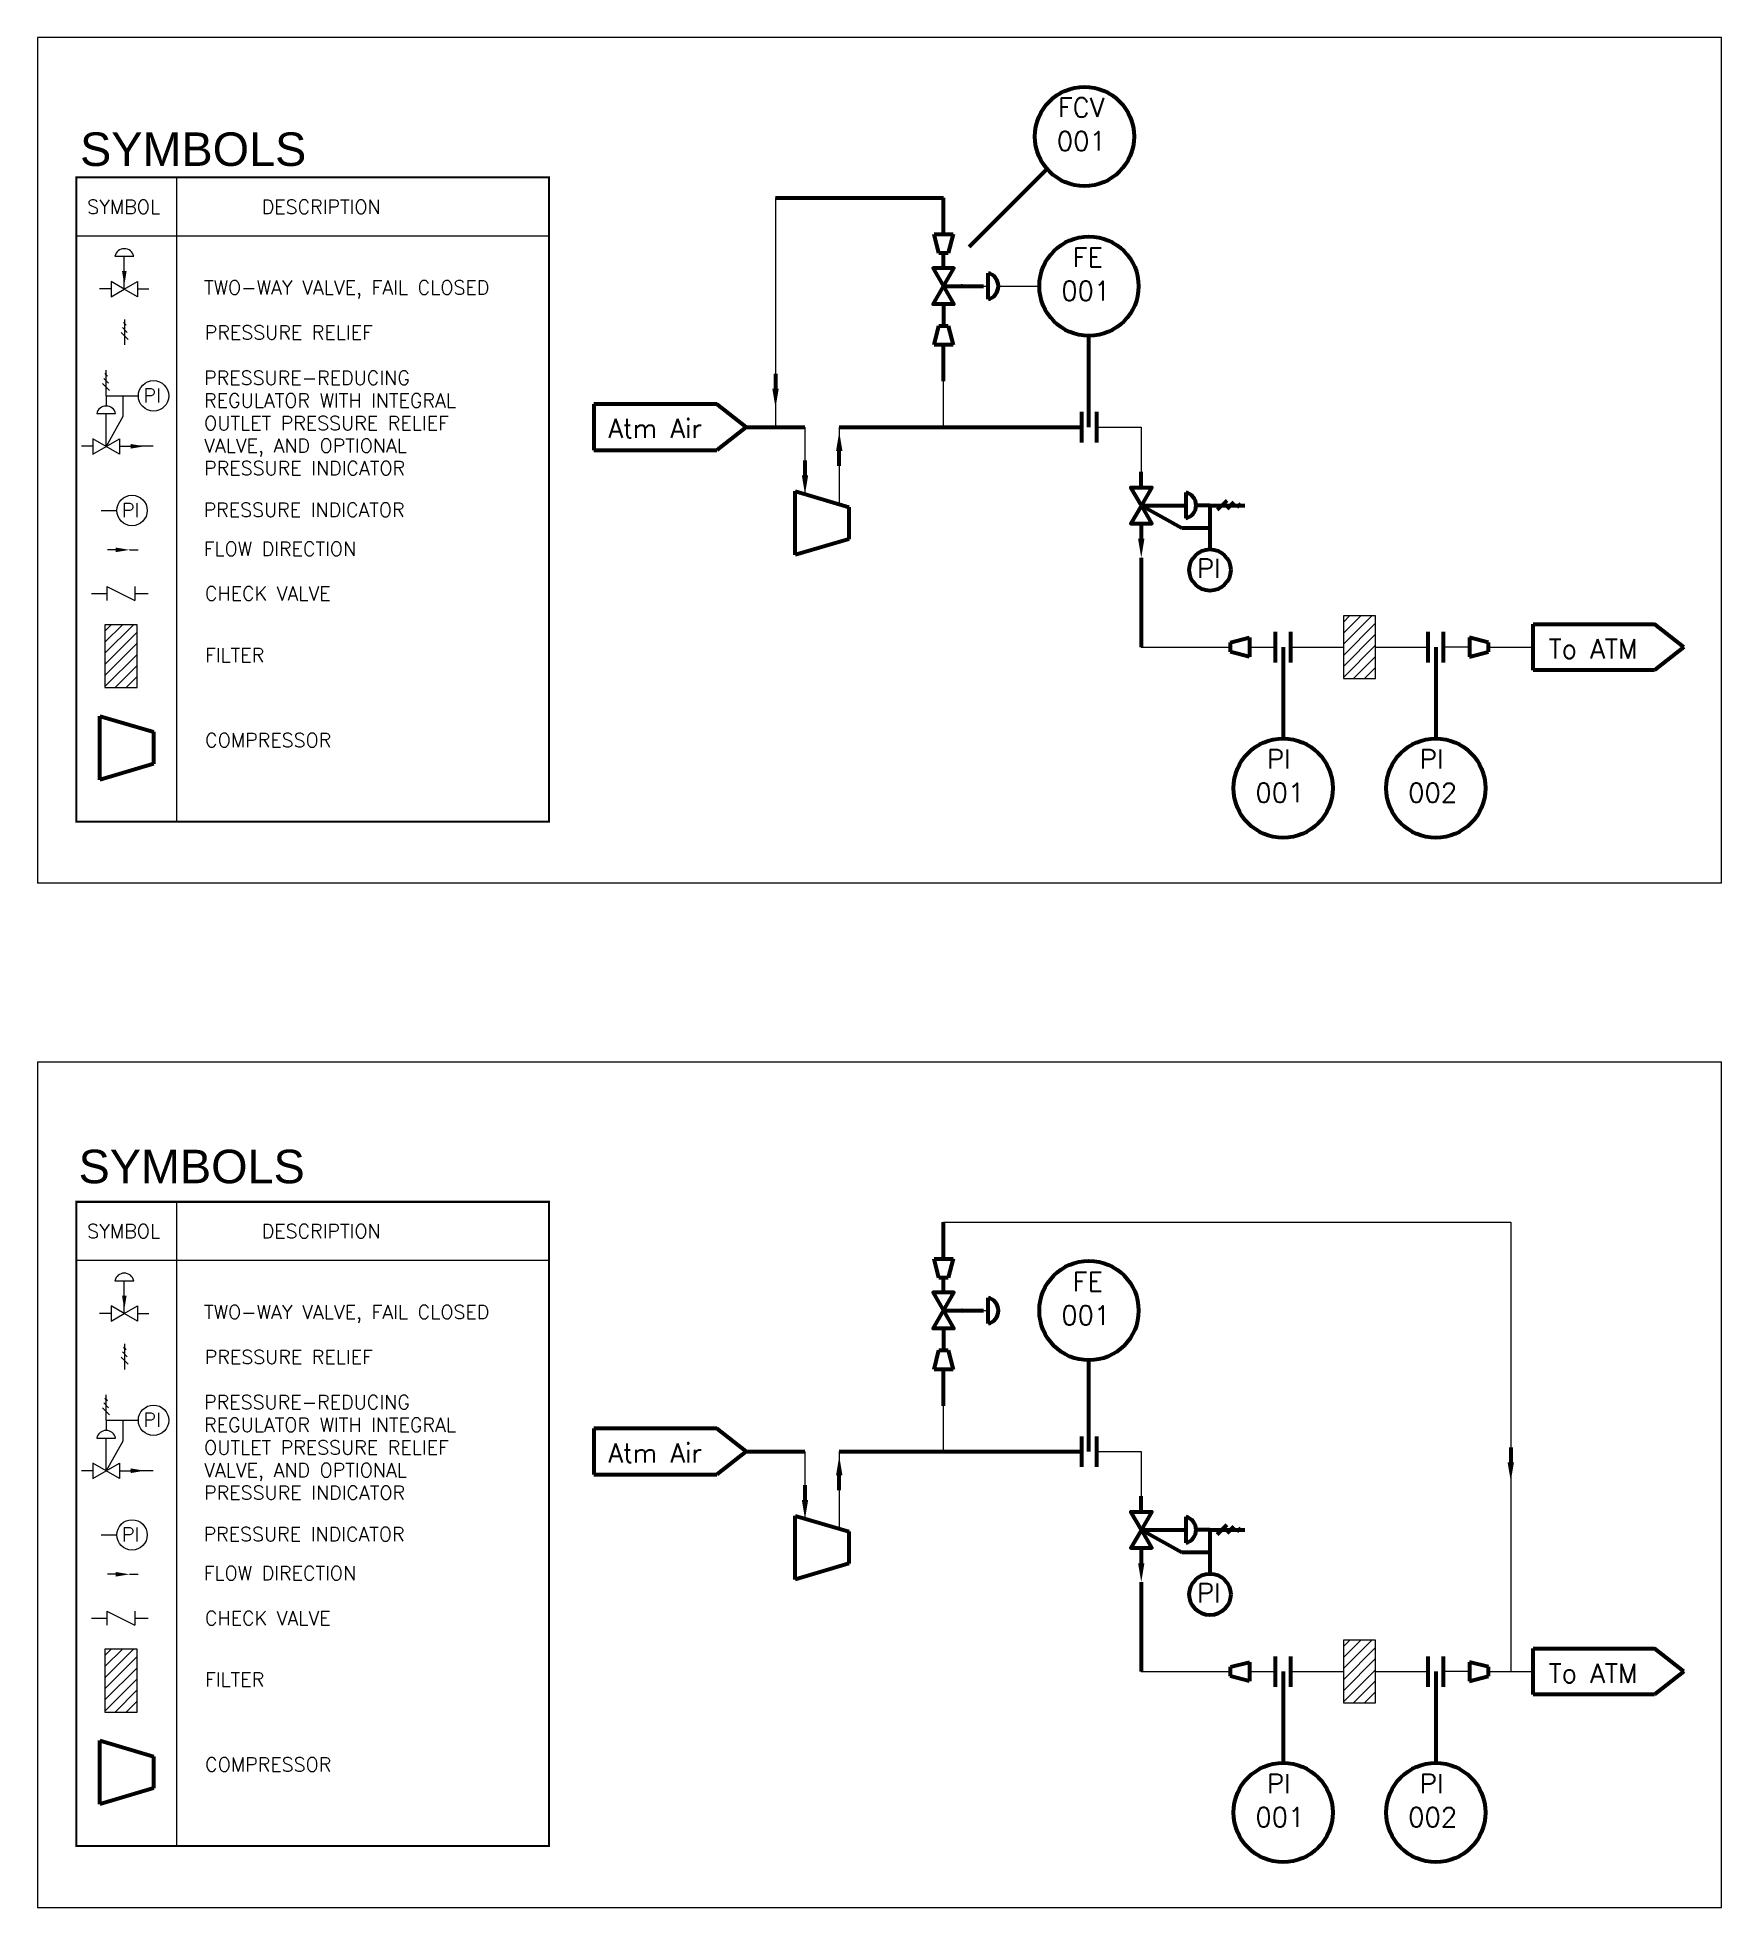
# Model space of a CAD drawing. Header units: millimetres. Extents: x 10.09 to 17.63, y 6.39 to 14.76.
import ezdxf

# ---------------------------------------------------------------- set-up
doc = ezdxf.new("R2010")
doc.units = ezdxf.units.MM
doc.linetypes.add('ACAD_ISO04W100', pattern=[30.5, 24, -3, 0.5, -3])
doc.layers.add('text', color=7, linetype='Continuous')
doc.styles.add('ROMAND', font='romand.shx', dxfattribs={"height": 0.25})
doc.styles.add('ROMANS', font='romans.shx', dxfattribs={"height": 0.125})
doc.styles.add('ROMANS-16', font='romans.shx', dxfattribs={"height": 0.0625})
doc.styles.get("Standard").update_dxf_attribs({"font": 'arial.ttf'})
doc.dimstyles.get("Standard").update_dxf_attribs({"dimtxt": 0.18, "dimasz": 0.18, "dimexe": 0.18, "dimexo": 0.0625, "dimgap": 0.09, "dimtad": 0, "dimtih": 1, "dimtoh": 1, "dimdec": 4, "dimzin": 0, "dimdsep": 46, "dimtxsty": 'Standard', "dimcen": 0.09, "dimadec": 0, "dimazin": 0, "dimtfac": 1, "dimtdec": 4, "dimtofl": 0, "dimtmove": 0, "dimatfit": 3, "dimfxl": 1, "dimtolj": 1, "dimtzin": 0, "dimarcsym": 0})

msp = doc.modelspace()

# ---------------------------------------------------------------- hatches: boundary and pattern name
at = {"layer": 'text', "linetype": 'ACAD_ISO04W100'}
h = msp.add_hatch(dxfattribs=at)
h.set_pattern_fill('ANSI31', color=250, scale=0.28125, angle=180, style=0)
h.set_pattern_definition([(225, (20.476925, 29.61072), (0.02485922, -0.02485922), [])])
h.paths.add_polyline_path([(16.0824, 12.1732), (15.9381, 12.1732), (15.9381, 11.892), (16.0824, 11.892)])
h = msp.add_hatch(dxfattribs=at)
h.set_pattern_fill('ANSI31', color=250, scale=0.28125, angle=180, style=0)
h.set_pattern_definition([(225, (14.93136, 29.57018), (0.02485922, -0.02485922), [])])
h.paths.add_polyline_path([(10.5368, 12.1327), (10.3926, 12.1327), (10.3926, 11.8514), (10.5368, 11.8514)])
h = msp.add_hatch(dxfattribs=at)
h.set_pattern_fill('ANSI31', color=250, scale=0.28125, angle=180, style=0)
h.set_pattern_definition([(225, (14.93136, 24.98304), (0.02485922, -0.02485922), [])])
h.paths.add_polyline_path([(10.5368, 7.5455), (10.3926, 7.5455), (10.3926, 7.2643), (10.5368, 7.2643)])
h = msp.add_hatch(dxfattribs=at)
h.set_pattern_fill('ANSI31', color=250, scale=0.28125, angle=180, style=0)
h.set_pattern_definition([(225, (20.476925, 25.02358), (0.02485922, -0.02485922), [])])
h.paths.add_polyline_path([(16.0824, 7.5861), (15.9381, 7.5861), (15.9381, 7.3048), (16.0824, 7.3048)])

# ---------------------------------------------------------------- linework, layer by layer
for p, q in [((17.6317, 14.7629), (10.0899, 14.7629)), ((10.0899, 14.7629), (10.0899, 10.9758)), ((17.6317, 10.9758), (17.6317, 14.7629)), ((13.3952, 14.0444), (13.3952, 13.0178)), ((10.2642, 13.8746), (12.3809, 13.8746)), ((14.3933, 13.649), (14.5767, 13.649)), ((14.1477, 13.0178), (14.1477, 13.2229)), ((13.5272, 13.0178), (13.5272, 12.7178)), ((13.6806, 13.0178), (13.6806, 12.6722)), ((14.8329, 13.0178), (15.0329, 13.0178)), ((15.0329, 13.0178), (15.0329, 12.8178)), ((13.6039, 12.695), (13.5272, 12.7178)), ((13.6039, 12.695), (13.6806, 12.6722)), ((10.2642, 12.2723), (10.2642, 11.5723)), ((15.0329, 12.0326), (15.4329, 12.0326)), ((15.5181, 12.0326), (15.634, 12.0326)), ((15.7022, 12.0326), (15.9381, 12.0326)), ((16.0824, 12.0326), (16.3183, 12.0326)), ((16.5024, 12.0326), (16.3865, 12.0326)), ((16.5876, 12.0326), (16.7876, 12.0326)), ((17.6317, 10.9758), (10.0899, 10.9758)), ((10.0899, 10.1758), (17.6317, 10.1758)), ((10.0899, 10.1758), (10.0899, 6.3886)), ((17.6317, 6.3886), (17.6317, 10.1758)), ((14.1477, 9.4572), (16.6876, 9.4572)), ((16.6876, 9.4572), (16.6876, 7.4455)), ((10.2642, 9.2874), (12.3809, 9.2874)), ((14.1477, 8.4307), (14.1477, 8.6358)), ((13.5272, 8.4307), (13.5272, 8.1307)), ((13.6806, 8.4307), (13.6806, 8.0851)), ((14.8329, 8.4307), (15.0329, 8.4307)), ((15.0329, 8.4307), (15.0329, 8.2307)), ((13.6039, 8.1079), (13.5272, 8.1307)), ((13.6039, 8.1079), (13.6806, 8.0851)), ((10.2642, 7.6852), (10.2642, 6.9852)), ((15.0329, 7.4455), (15.4329, 7.4455)), ((15.5181, 7.4455), (15.634, 7.4455)), ((15.7022, 7.4455), (15.9381, 7.4455)), ((16.0824, 7.4455), (16.3183, 7.4455)), ((16.5024, 7.4455), (16.3865, 7.4455)), ((16.5876, 7.4455), (16.7876, 7.4455)), ((10.0899, 6.3886), (17.6317, 6.3886))]:
    msp.add_line(p, q)
at = {"lineweight": 120}
for p, q in [((14.262, 13.8247), (14.6111, 14.1738)), ((13.3952, 14.0444), (14.1477, 14.0444)), ((14.7988, 13.0178), (14.7988, 13.4268)), ((13.2631, 13.0178), (13.1323, 13.1212)), ((14.7648, 13.086), (14.7648, 12.9496)), ((14.8329, 13.086), (14.8329, 12.9496)), ((13.2631, 13.0178), (13.1323, 12.9145)), ((13.2631, 13.0178), (13.5272, 13.0178)), ((13.6806, 13.0178), (14.7648, 13.0178)), ((15.634, 11.9644), (15.634, 12.1008)), ((15.7022, 11.9644), (15.7022, 12.1008)), ((16.3183, 11.9644), (16.3183, 12.1008)), ((16.3865, 11.9644), (16.3865, 12.1008)), ((17.4625, 12.0326), (17.3317, 12.136)), ((15.6681, 12.0326), (15.6681, 11.6236)), ((16.3524, 12.0326), (16.3524, 11.6236)), ((17.4625, 12.0326), (17.3317, 11.9292)), ((14.7988, 8.4307), (14.7988, 8.8397)), ((13.2631, 8.4307), (13.1323, 8.534)), ((14.7648, 8.4988), (14.7648, 8.3625)), ((14.8329, 8.4988), (14.8329, 8.3625)), ((13.2631, 8.4307), (13.1323, 8.3273)), ((13.2631, 8.4307), (13.5272, 8.4307)), ((13.6806, 8.4307), (14.7648, 8.4307)), ((17.4625, 7.4455), (17.3317, 7.5488)), ((15.634, 7.3773), (15.634, 7.5136)), ((15.7022, 7.3773), (15.7022, 7.5136)), ((16.3183, 7.3773), (16.3183, 7.5136)), ((16.3865, 7.3773), (16.3865, 7.5136)), ((15.6681, 7.4455), (15.6681, 7.0365)), ((16.3524, 7.4455), (16.3524, 7.0365)), ((17.4625, 7.4455), (17.3317, 7.3421))]:
    msp.add_line(p, q, dxfattribs=at)
at = {"color": 250}
for p, q in [((10.7122, 14.1364), (10.7122, 11.2514)), ((10.7122, 9.5493), (10.7122, 6.6643))]:
    msp.add_line(p, q, dxfattribs=at)
at = {"color": 250, "const_width": 0.01}
for points in [[(10.2642, 11.2514), (10.2642, 14.1364), (12.3809, 14.1364), (12.3809, 11.2514)], [(10.2642, 6.6643), (10.2642, 9.5493), (12.3809, 9.5493), (12.3809, 6.6643)]]:
    msp.add_lwpolyline(points, close=True, dxfattribs=at)
at = {"layer": 'text', "lineweight": 120}
for p, q in [((14.1477, 13.8813), (14.1477, 14.0444)), ((14.1051, 13.8813), (14.1903, 13.8813)), ((14.1264, 13.7961), (14.1051, 13.8813)), ((14.1903, 13.8813), (14.169, 13.7961)), ((14.169, 13.7961), (14.1264, 13.7961)), ((14.1477, 13.7298), (14.1477, 13.7961)), ((14.3471, 13.5912), (14.3471, 13.7067)), ((14.1472, 13.649), (14.3263, 13.649)), ((14.1477, 13.5681), (14.1477, 13.4712)), ((14.1051, 13.386), (14.1264, 13.4712)), ((14.1264, 13.4712), (14.169, 13.4712)), ((14.169, 13.4712), (14.1903, 13.386)), ((14.1903, 13.386), (14.1051, 13.386)), ((14.1477, 13.2229), (14.1477, 13.386)), ((13.3952, 13.2559), (13.3952, 13.1897)), ((13.1323, 13.1212), (12.5809, 13.1212)), ((12.5809, 13.1212), (12.5809, 12.9145)), ((12.5809, 12.9145), (13.1323, 12.9145)), ((13.6806, 12.845), (13.6806, 12.9113)), ((13.5272, 12.8678), (13.5272, 12.8015)), ((15.0329, 12.7515), (15.0329, 12.8178)), ((13.4839, 12.4455), (13.4839, 12.7307)), ((13.4839, 12.7307), (13.7239, 12.6594)), ((13.7239, 12.6594), (13.7239, 12.5168)), ((15.0324, 12.6672), (15.2324, 12.6672)), ((15.2142, 12.5659), (15.0324, 12.6672)), ((15.2324, 12.725), (15.2324, 12.6095)), ((15.3408, 12.6672), (15.2786, 12.6672)), ((15.3408, 12.6672), (15.3408, 12.5659)), ((15.3408, 12.6672), (15.497, 12.6672)), ((15.416, 12.6897), (15.3731, 12.6468)), ((15.447, 12.682), (15.4174, 12.6525)), ((15.4767, 12.6751), (15.461, 12.6594)), ((15.0329, 12.5843), (15.0329, 12.518)), ((15.3408, 12.5659), (15.2142, 12.5659)), ((15.3408, 12.5659), (15.3408, 12.471)), ((13.7239, 12.5168), (13.4839, 12.4455)), ((15.0329, 12.4328), (15.0329, 12.0326)), ((15.4329, 12.0539), (15.5181, 12.0752)), ((15.5181, 12.0752), (15.5181, 11.99)), ((16.5024, 12.0752), (16.5024, 11.99)), ((16.5876, 12.0539), (16.5024, 12.0752)), ((16.7876, 12.136), (17.3317, 12.136)), ((16.7876, 11.9292), (16.7876, 12.136)), ((15.4329, 12.0113), (15.4329, 12.0539)), ((15.5181, 11.99), (15.4329, 12.0113)), ((16.5024, 11.99), (16.5876, 12.0113)), ((16.5876, 12.0113), (16.5876, 12.0539)), ((17.3317, 11.9292), (16.7876, 11.9292)), ((10.3696, 11.4389), (10.3696, 11.7241)), ((10.3696, 11.7241), (10.6096, 11.6528)), ((10.6096, 11.6528), (10.6096, 11.5102)), ((10.6096, 11.5102), (10.3696, 11.4389)), ((14.1477, 9.2942), (14.1477, 9.4572)), ((14.1051, 9.2942), (14.1903, 9.2942)), ((14.1264, 9.209), (14.1051, 9.2942)), ((14.1903, 9.2942), (14.169, 9.209)), ((14.169, 9.209), (14.1264, 9.209)), ((14.1477, 9.1427), (14.1477, 9.209)), ((14.1472, 9.0618), (14.3263, 9.0618)), ((14.3471, 9.0041), (14.3471, 9.1196)), ((14.1477, 8.981), (14.1477, 8.884)), ((14.1051, 8.7988), (14.1264, 8.884)), ((14.1264, 8.884), (14.169, 8.884)), ((14.169, 8.884), (14.1903, 8.7988)), ((14.1903, 8.7988), (14.1051, 8.7988)), ((14.1477, 8.6358), (14.1477, 8.7988)), ((13.1323, 8.534), (12.5809, 8.534)), ((12.5809, 8.534), (12.5809, 8.3273)), ((16.6876, 8.4487), (16.6876, 8.3824)), ((12.5809, 8.3273), (13.1323, 8.3273)), ((13.6806, 8.2579), (13.6806, 8.3242)), ((13.5272, 8.2807), (13.5272, 8.2144)), ((15.0329, 8.1644), (15.0329, 8.2307)), ((13.4839, 7.8583), (13.4839, 8.1435)), ((13.4839, 8.1435), (13.7239, 8.0722)), ((15.2324, 8.1378), (15.2324, 8.0224)), ((13.7239, 8.0722), (13.7239, 7.9296)), ((15.0324, 8.0801), (15.2324, 8.0801)), ((15.2142, 7.9788), (15.0324, 8.0801)), ((15.3408, 8.0801), (15.2786, 8.0801)), ((15.3408, 8.0801), (15.3408, 7.9788)), ((15.3408, 8.0801), (15.497, 8.0801)), ((15.416, 8.1026), (15.3731, 8.0596)), ((15.447, 8.0949), (15.4174, 8.0653)), ((15.4767, 8.0879), (15.461, 8.0723)), ((15.0329, 7.9972), (15.0329, 7.9309)), ((15.3408, 7.9788), (15.2142, 7.9788)), ((15.3408, 7.9788), (15.3408, 7.8838)), ((13.7239, 7.9296), (13.4839, 7.8583)), ((15.0329, 7.8457), (15.0329, 7.4455)), ((16.7876, 7.5488), (17.3317, 7.5488)), ((16.7876, 7.3421), (16.7876, 7.5488)), ((15.4329, 7.4668), (15.5181, 7.4881)), ((15.4329, 7.4242), (15.4329, 7.4668)), ((15.5181, 7.4881), (15.5181, 7.4029)), ((16.5024, 7.4881), (16.5024, 7.4029)), ((16.5876, 7.4668), (16.5024, 7.4881)), ((16.5876, 7.4242), (16.5876, 7.4668)), ((15.5181, 7.4029), (15.4329, 7.4242)), ((16.5024, 7.4029), (16.5876, 7.4242)), ((17.3317, 7.3421), (16.7876, 7.3421)), ((10.3696, 6.8517), (10.3696, 7.1369)), ((10.3696, 7.1369), (10.6096, 7.0656)), ((10.6096, 7.0656), (10.6096, 6.923)), ((10.6096, 6.923), (10.3696, 6.8517))]:
    msp.add_line(p, q, dxfattribs=at)
at = {"layer": 'text', "color": 250}
for p, q in [((10.4367, 13.7829), (10.5214, 13.7829)), ((10.4791, 13.6362), (10.4791, 13.7676)), ((10.4173, 13.6366), (10.3686, 13.6366)), ((10.5399, 13.6366), (10.5885, 13.6366)), ((10.4758, 13.4856), (10.4872, 13.4741)), ((10.4815, 13.3859), (10.4815, 13.5005)), ((10.465, 13.4411), (10.4965, 13.4096)), ((10.4707, 13.4638), (10.4923, 13.4421)), ((10.3871, 13.2357), (10.4088, 13.214)), ((10.3922, 13.2575), (10.4037, 13.246)), ((10.3979, 13.1579), (10.3979, 13.2724)), ((10.3814, 13.213), (10.4129, 13.1815)), ((10.3979, 13.1579), (10.3979, 13.1122)), ((10.3979, 13.1579), (10.4722, 13.1579)), ((10.4722, 13.1579), (10.4722, 13.065)), ((10.4722, 13.1579), (10.5419, 13.1579)), ((10.3556, 13.0783), (10.4403, 13.0783)), ((10.4722, 13.065), (10.3979, 12.9316)), ((10.3979, 12.9316), (10.3979, 13.063)), ((10.3361, 12.932), (10.2875, 12.932)), ((10.4587, 12.932), (10.5074, 12.932)), ((10.6084, 12.932), (10.5074, 12.932)), ((10.3759, 12.6445), (10.4456, 12.6445)), ((10.4401, 12.4682), (10.4033, 12.4682)), ((10.5026, 12.4682), (10.5407, 12.4682)), ((10.3327, 12.2723), (10.4012, 12.2723)), ((10.4012, 12.3036), (10.4012, 12.2411)), ((10.4012, 12.3036), (10.5262, 12.2411)), ((10.5262, 12.3036), (10.5262, 12.2411)), ((10.5262, 12.2723), (10.586, 12.2723)), ((10.4367, 9.1957), (10.5214, 9.1957)), ((10.4791, 9.0491), (10.4791, 9.1804)), ((10.4173, 9.0494), (10.3686, 9.0494)), ((10.5399, 9.0494), (10.5885, 9.0494)), ((10.4758, 8.8984), (10.4872, 8.887)), ((10.4815, 8.7988), (10.4815, 8.9133)), ((10.465, 8.854), (10.4965, 8.8225)), ((10.4707, 8.8767), (10.4923, 8.855)), ((10.3814, 8.6259), (10.4129, 8.5944)), ((10.3871, 8.6486), (10.4088, 8.6269)), ((10.3922, 8.6704), (10.4037, 8.6589)), ((10.3979, 8.5707), (10.3979, 8.6852)), ((10.3979, 8.5707), (10.3979, 8.5251)), ((10.3979, 8.5707), (10.4722, 8.5707)), ((10.4722, 8.5707), (10.4722, 8.4779)), ((10.4722, 8.5707), (10.5419, 8.5707)), ((10.3556, 8.4912), (10.4403, 8.4912)), ((10.4722, 8.4779), (10.3979, 8.3445)), ((10.3979, 8.3445), (10.3979, 8.4759)), ((10.3361, 8.3449), (10.2875, 8.3449)), ((10.4587, 8.3449), (10.5074, 8.3449)), ((10.6084, 8.3449), (10.5074, 8.3449)), ((10.3759, 8.0573), (10.4456, 8.0573)), ((10.4401, 7.8811), (10.4033, 7.8811)), ((10.5026, 7.8811), (10.5407, 7.8811)), ((10.4012, 7.7165), (10.4012, 7.654)), ((10.4012, 7.7165), (10.5262, 7.654)), ((10.5262, 7.7165), (10.5262, 7.654)), ((10.3327, 7.6852), (10.4012, 7.6852)), ((10.5262, 7.6852), (10.586, 7.6852))]:
    msp.add_line(p, q, dxfattribs=at)
for points in [[(10.4791, 13.6362), (10.4198, 13.6704), (10.4198, 13.602)], [(10.4791, 13.6362), (10.5384, 13.6704), (10.5384, 13.602)], [(10.3979, 12.9316), (10.3386, 12.9659), (10.3386, 12.8974)], [(10.3979, 12.9316), (10.4572, 12.9659), (10.4572, 12.8974)], [(10.4791, 9.0491), (10.4198, 9.0833), (10.4198, 9.0148)], [(10.4791, 9.0491), (10.5384, 9.0833), (10.5384, 9.0148)], [(10.3979, 8.3445), (10.3386, 8.3787), (10.3386, 8.3103)], [(10.3979, 8.3445), (10.4572, 8.3787), (10.4572, 8.3103)]]:
    msp.add_lwpolyline(points, close=True, dxfattribs=at)
at = {"layer": 'text', "lineweight": 120}
for points in [[(14.1472, 13.649), (14.1939, 13.7298), (14.1005, 13.7298)], [(14.1472, 13.649), (14.1939, 13.5681), (14.1005, 13.5681)], [(15.0334, 12.6672), (14.9867, 12.7481), (15.0801, 12.7481)], [(15.0334, 12.6672), (14.9867, 12.5864), (15.0801, 12.5864)], [(14.1472, 9.0618), (14.1939, 9.1427), (14.1005, 9.1427)], [(14.1472, 9.0618), (14.1939, 8.981), (14.1005, 8.981)], [(15.0334, 8.0801), (14.9867, 8.161), (15.0801, 8.161)], [(15.0334, 8.0801), (14.9867, 7.9992), (15.0801, 7.9992)]]:
    msp.add_lwpolyline(points, close=True, dxfattribs=at)
at = {"layer": 'text', "color": 250}
for points in [[(10.3979, 13.0117), (10.3979, 13.0777)], [(10.3979, 8.4245), (10.3979, 8.4906)]]:
    msp.add_lwpolyline(points, dxfattribs=at)
for points in [[(10.5262, 12.3192, 0, 0.0234, 0), (10.4793, 12.3192, 0, 0, 0), (10.4012, 12.3192, 0, 0, 0)], [(10.5262, 7.7321, 0, 0.0234, 0), (10.4793, 7.7321, 0, 0, 0), (10.4012, 7.7321, 0, 0, 0)]]:
    msp.add_lwpolyline(points, format="xyseb", dxfattribs=at)
at = {"layer": 'text', "color": 250, "linetype": 'ACAD_ISO04W100'}
for points in [[(15.9381, 11.892), (16.0824, 11.892), (16.0824, 12.1732), (15.9381, 12.1732)], [(10.3926, 11.8514), (10.5368, 11.8514), (10.5368, 12.1327), (10.3926, 12.1327)], [(10.3926, 7.2643), (10.5368, 7.2643), (10.5368, 7.5455), (10.3926, 7.5455)], [(15.9381, 7.3048), (16.0824, 7.3048), (16.0824, 7.5861), (15.9381, 7.5861)]]:
    msp.add_lwpolyline(points, close=True, dxfattribs=at)
at = {"layer": 'text', "lineweight": 120}
for centre, radius in [((14.7788, 14.3195), 0.2222), ((14.7988, 13.649), 0.2222), ((15.3408, 12.3782), 0.0927), ((15.6681, 11.4014), 0.2222), ((16.3524, 11.4014), 0.2222), ((14.7988, 9.0618), 0.2222), ((15.3408, 7.7911), 0.0927), ((15.6681, 6.8143), 0.2222), ((16.3524, 6.8143), 0.2222)]:
    msp.add_circle(centre, radius, dxfattribs=at)
at = {"layer": 'text', "color": 250}
for centre in [(10.6099, 13.1579), (10.5136, 12.6446), (10.6099, 8.5707), (10.5136, 8.0574)]:
    msp.add_circle(centre, 0.068, dxfattribs=at)
for centre in [(10.4791, 13.7734), (10.3979, 13.0688), (10.4791, 9.1862), (10.3979, 8.4816)]:
    msp.add_arc(centre, 0.0434, 12.6568, 167.3432, dxfattribs=at)
at = {"layer": 'text', "lineweight": 120}
for centre in [(14.3342, 13.649), (15.2194, 12.6672), (14.3342, 9.0618), (15.2194, 8.0801)]:
    msp.add_arc(centre, 0.0592, 282.6568, 77.3432, dxfattribs=at)
for points in [[(13.381, 13.1897), (13.3952, 13.1044), (13.4094, 13.1897)], [(13.6948, 12.9113), (13.6806, 12.9965), (13.6664, 12.9113)], [(13.513, 12.8015), (13.5272, 12.7163), (13.5414, 12.8015)], [(15.0187, 12.518), (15.0329, 12.4328), (15.0471, 12.518)], [(13.6948, 8.3242), (13.6806, 8.4094), (13.6664, 8.3242)], [(16.6734, 8.3824), (16.6876, 8.2972), (16.7018, 8.3824)], [(13.513, 8.2144), (13.5272, 8.1292), (13.5414, 8.2144)], [(15.0187, 7.9309), (15.0329, 7.8457), (15.0471, 7.9309)]]:
    msp.add_solid(points, dxfattribs=at)
at = {"layer": 'text', "color": 250}
for points in [[(10.5074, 12.9424), (10.5699, 12.932), (10.5074, 12.9216)], [(10.4401, 12.4786), (10.5026, 12.4682), (10.4401, 12.4578)], [(10.5074, 8.3553), (10.5699, 8.3449), (10.5074, 8.3345)], [(10.4401, 7.8915), (10.5026, 7.8811), (10.4401, 7.8707)]]:
    msp.add_solid(points, dxfattribs=at)

# ---------------------------------------------------------------- texts
at = {"color": 250, "style": 'ROMANS'}
for s, p in [('SYMBOL', (10.3127, 13.9736)), ('DESCRIPTION', (11.0942, 13.9736)), ('SYMBOL', (10.3127, 9.3865)), ('DESCRIPTION', (11.0942, 9.3865))]:
    msp.add_text(s, height=0.0625, dxfattribs=at).set_placement(p)
at = {"char_height": 0.15, "width": 1.737406, "attachment_point": 1}
for insert in [(10.281, 14.3374), (10.2742, 9.7821)]:
    msp.add_mtext('SYMBOLS', dxfattribs=dict(at, insert=insert))
at = {"layer": 'text', "lineweight": 120}
for s, style, p in [('FCV', 'ROMANS', (14.6598, 14.4067)), ('001', 'ROMANS', (14.6549, 14.2561)), ('FE', 'ROMANS', (14.7261, 13.7361)), ('001', 'ROMANS', (14.6749, 13.5855)), ('Atm Air', 'ROMANS', (12.646, 12.9693)), ('PI', 'ROMANS-16', (15.282, 12.3423)), ('To ATM', 'ROMANS', (16.8569, 11.9825)), ('PI', 'ROMANS', (15.5954, 11.4886)), ('PI', 'ROMANS', (16.2797, 11.4886)), ('001', 'ROMANS', (15.5442, 11.338)), ('002', 'ROMANS', (16.2284, 11.338)), ('FE', 'ROMANS', (14.7261, 9.149)), ('001', 'ROMANS', (14.6749, 8.9984)), ('Atm Air', 'ROMANS', (12.646, 8.3822)), ('PI', 'ROMANS-16', (15.282, 7.7551)), ('To ATM', 'ROMANS', (16.8569, 7.3954)), ('PI', 'ROMANS', (15.5954, 6.9015)), ('PI', 'ROMANS', (16.2797, 6.9015)), ('001', 'ROMANS', (15.5442, 6.7509)), ('002', 'ROMANS', (16.2284, 6.7509))]:
    msp.add_text(s, height=0.08521, dxfattribs=dict(at, style=style)).set_placement(p)
at = {"layer": 'text', "color": 250}
for s, style, p in [('TWO-WAY VALVE, FAIL CLOSED', 'ROMANS-16', (10.8362, 13.6114)), ('PRESSURE RELIEF', 'ROMANS', (10.8393, 13.4101)), ('PRESSURE-REDUCING', 'ROMANS-16', (10.8365, 13.2072)), ('PI', 'ROMANS-16', (10.5646, 13.1287)), ('REGULATOR WITH INTEGRAL', 'ROMANS-16', (10.8365, 13.106)), ('OUTLET PRESSURE RELIEF', 'ROMANS-16', (10.8365, 13.0048)), ('VALVE, AND OPTIONAL', 'ROMANS-16', (10.8365, 12.9036)), ('PRESSURE INDICATOR', 'ROMANS-16', (10.8365, 12.8024)), ('PI', 'ROMANS-16', (10.4683, 12.6154)), ('PRESSURE INDICATOR', 'ROMANS-16', (10.8343, 12.6167)), ('FLOW DIRECTION', 'ROMANS-16', (10.8343, 12.4422)), ('TWO-WAY VALVE, FAIL CLOSED', 'ROMANS-16', (10.8362, 9.0243)), ('PRESSURE RELIEF', 'ROMANS', (10.8393, 8.8229)), ('PRESSURE-REDUCING', 'ROMANS-16', (10.8365, 8.62)), ('PI', 'ROMANS-16', (10.5646, 8.5416)), ('REGULATOR WITH INTEGRAL', 'ROMANS-16', (10.8365, 8.5189)), ('OUTLET PRESSURE RELIEF', 'ROMANS-16', (10.8365, 8.4177)), ('VALVE, AND OPTIONAL', 'ROMANS-16', (10.8365, 8.3165)), ('PRESSURE INDICATOR', 'ROMANS-16', (10.8365, 8.2153)), ('PI', 'ROMANS-16', (10.4683, 8.0283)), ('PRESSURE INDICATOR', 'ROMANS-16', (10.8343, 8.0296)), ('FLOW DIRECTION', 'ROMANS-16', (10.8343, 7.8551))]:
    msp.add_text(s, height=0.0625, dxfattribs=dict(at, style=style)).set_placement(p)
at = {"layer": 'text', "color": 250, "char_height": 0.0625, "width": 1.75, "attachment_point": 4, "style": 'ROMANS'}
for s, insert in [('\\Fromans.shx;CHECK VALVE', (10.8401, 12.2723)), ('FILTER', (10.8403, 11.9972)), ('COMPRESSOR', (10.8409, 11.6161)), ('\\Fromans.shx;CHECK VALVE', (10.8401, 7.6852)), ('FILTER', (10.8403, 7.41)), ('COMPRESSOR', (10.8409, 7.029))]:
    msp.add_mtext(s, dxfattribs=dict(at, insert=insert))

# ---------------------------------------------------------------- leaders
at = {"layer": 'text', "color": 250}
for points in [[(10.4791, 13.6537), (10.4791, 13.7823)], [(10.4791, 9.0666), (10.4791, 9.1952)]]:
    msp.add_leader(points, dimstyle='Standard', override={"dimtxt": 0.0625, "dimasz": 0.0625, "dimgap": 0.09, "dimtad": 0, "dimtxsty": 'ROMAND', "dimclrt": 256}, dxfattribs=at)
at = {"layer": 'text', "lineweight": 120}
for points in [[(14.1711, 13.649), (14.3464, 13.649)], [(14.1711, 9.0618), (14.3464, 9.0618)]]:
    msp.add_leader(points, dimstyle='Standard', override={"dimtxt": 0.0625, "dimasz": 0.0625, "dimgap": 0.09, "dimtad": 0, "dimtxsty": 'ROMAND', "dimclrt": 256}, dxfattribs=at)

doc.saveas('drawing.dxf')
